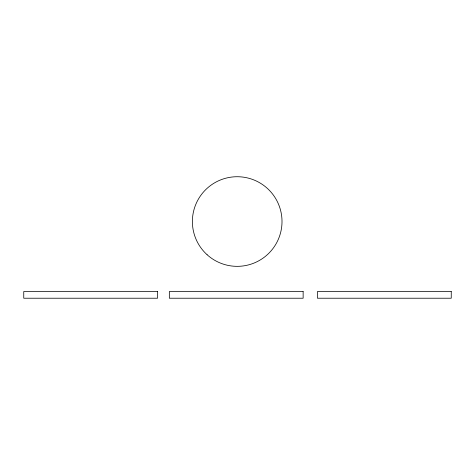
<?xml version="1.0" encoding="UTF-8"?>
<svg xmlns="http://www.w3.org/2000/svg" width="475" height="475" viewBox="0 0 475 475"><rect width="100%" height="100%" fill="white"/><g stroke="black" fill="none" stroke-linecap="round" stroke-linejoin="round"><path stroke-width="0.71" d="M157.552 291.531L23.75 291.531L23.75 298.223L157.552 298.223L157.552 291.531M303.139 291.531L169.338 291.531L169.338 298.223L303.139 298.223L303.139 291.531M451.25 291.531L317.448 291.531L317.448 298.223L451.25 298.223L451.25 291.531M207.124 254.754A44.81 44.81 0 0 0 281.004 230.969A44.81 44.81 0 0 0 223.47 178.879A44.81 44.81 0 0 0 207.124 254.754"/></g></svg>
